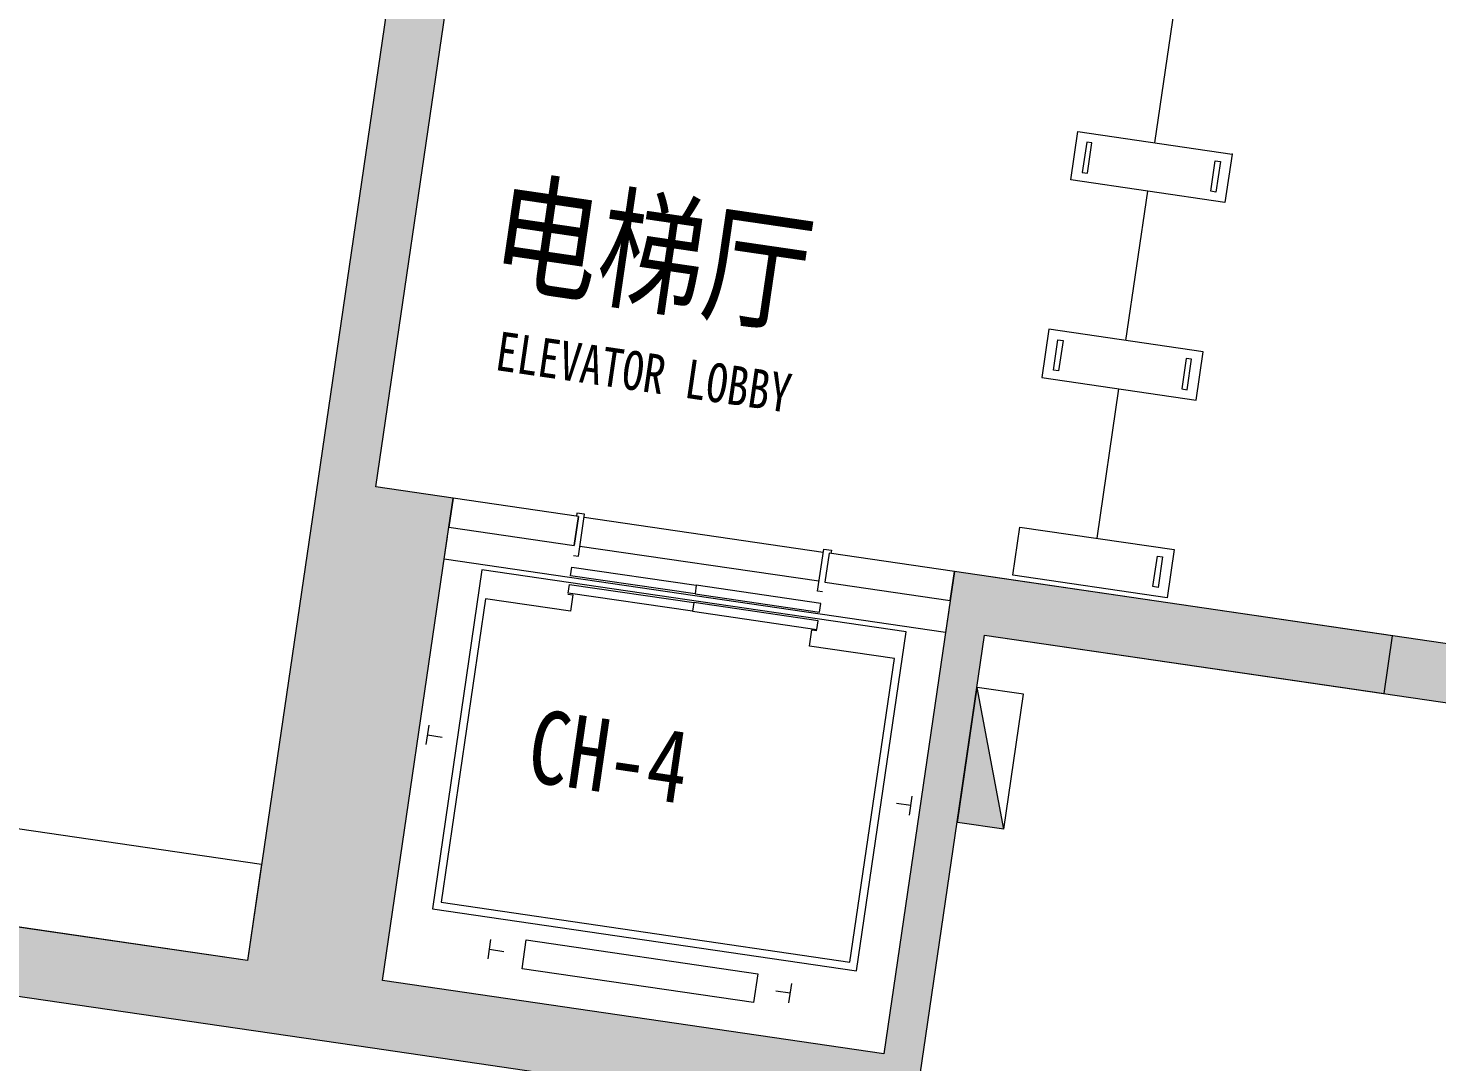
# Model space of a CAD drawing. Header units: inches. Extents: x -414268 to 632271, y -366004 to 318730.
# Drawn here: x -250491 to -243262, y 204102 to 209405 of the extents above; entities that cross this region are included whole.
import ezdxf

# ---------------------------------------------------------------- set-up
doc = ezdxf.new("R2010")
doc.units = ezdxf.units.IN
doc.header["$LTSCALE"] = 1200
doc.header["$MEASUREMENT"] = 0
doc.layers.get('0').update_dxf_attribs({"linetype": 'CONTINUOUS', "lineweight": 0})
doc.layers.get('DEFPOINTS').update_dxf_attribs({"linetype": 'CONTINUOUS', "lineweight": 0})
for name, color, linetype, lineweight in [('COL-HATCH', 7, 'CONTINUOUS', 0), ('COLUMN', 7, 'CONTINUOUS', 0), ('ELEV-DOOR', 7, 'CONTINUOUS', 0), ('ELEV-EVTR', 7, 'CONTINUOUS', 0), ('EN-TEXT', 7, 'CONTINUOUS', 0), ('HATCH', 7, 'CONTINUOUS', 0), ('HY消火栓', 7, 'CONTINUOUS', 0), ('JJ', 7, 'CONTINUOUS', 0), ('PUB_TEXT', 7, 'CONTINUOUS', 0), ('RF-WALL', 7, 'CONTINUOUS', 0), ('TEXT-EN', 7, 'CONTINUOUS', 0), ('WALL', 7, 'CONTINUOUS', 0)]:
    doc.layers.add(name, color=color, linetype=linetype, lineweight=lineweight)
doc.styles.add('-黑体', font='simhei.ttf', dxfattribs={"width": 0.8})

# ---------------------------------------------------------------- blocks, each defined once
blk = doc.blocks.new('HY')
for p, q in [((0, 0), (0.2400000000000055, -1.77635683940025e-15)), ((0, 0), (0.2400000000000038, -0.6999999999999993)), ((1.77635683940025e-15, -1.77635683940025e-15), (0, -0.6999999999999993)), ((0.240000000000002, -1.77635683940025e-15), (0.2400000000000002, -0.6999999999999993)), ((0, -0.6999999999999993), (0.2400000000000038, -0.6999999999999993))]:
    blk.add_line(p, q)
blk.add_solid([(1.77635683940025e-15, -5.329070518200751e-15), (0.2400000000000055, -1.77635683940025e-15), (0.2400000000000002, -0.6999999999999993)])
blk = doc.blocks.new('电梯1')
at = {"layer": 'ELEV-DOOR'}
for points in [[(1941.318539092588, 9.094947017729282e-13), (1941.318539092585, 644.9999999999663), (1986.318539092586, 644.9999999999663), (1986.318539092586, 9.094947017729282e-13)], [(2031.318539092588, 9.094947017729282e-13), (2031.318539092588, 644.9999999999663), (2076.318539092586, 644.9999999999663), (2076.318539092586, 9.094947017729282e-13)], [(1941.318539092588, 9.094947017729282e-13), (1941.318539092584, -645.0000000000427), (1986.318539092586, -645.0000000000427), (1986.318539092586, 9.094947017729282e-13)], [(2031.318539092588, 9.094947017729282e-13), (2031.318539092588, -645.0000000000427), (2076.318539092586, -645.0000000000427), (2076.318539092586, 9.094947017729282e-13)]]:
    blk.add_lwpolyline(points, close=True, dxfattribs=at)
at = {"layer": 'ELEV-EVTR', "color": 5}
for points in [[(1066.909269546251, 1252.999999999966), (1166.909269546274, 1252.999999999953)], [(1116.909269546262, 1252.999999999953), (1116.909269546265, 1177.999999999965)], [(24.99999999998772, 780.0000000000246), (124.9999999999541, 780.00000000001)], [(74.99999999999955, 780.00000000001), (74.99999999999955, 705.0000000000218)], [(74.99999999999955, -780.0000000000109), (74.99999999999955, -705.0000000000227)], [(24.99999999998772, -780.0000000000255), (124.9999999999541, -780.0000000000109)], [(1116.909269546263, -1252.999999999953), (1116.909269546266, -1177.999999999965)], [(1066.909269546251, -1252.999999999967), (1166.909269546274, -1252.999999999953)]]:
    blk.add_lwpolyline(points, dxfattribs=at)
at = {"layer": 'ELEV-EVTR', "color": 2}
blk.add_lwpolyline([(2137.500000000017, -1299.999999999999), (2021.350118039955, -1299.999999999999), (2021.686960145217, 1300.000000000001), (2137.500000000017, 1300.000000000001)], dxfattribs=at)
blk.add_lwpolyline([(237.5000000000005, 1100.000000000004), (237.5000000000014, -1100.000000000001), (1996.318539092588, -1100.000000000001), (1996.318539092584, 1100.000000000002), (237.5000000000005, 1100.000000000004)], close=True, dxfattribs=at)
at = {"layer": 'ELEV-EVTR'}
blk.add_lwpolyline([(1936.318539092586, 644.9999999999663), (1936.318539092586, 619.9999999999663), (1851.318539092585, 619.9999999999673), (1851.318539092585, 1060.000000000003), (277.5, 1060.000000000003), (277.5000000000005, -1060.000000000001), (1851.318539092585, -1060.000000000003), (1851.318539092585, -620.0000000000427), (1936.318539092585, -620.0000000000427), (1936.318539092585, -645.0000000000427)], dxfattribs=at)
blk.add_lwpolyline([(0, -600.0000000000027), (0, 600.0000000000027), (149.9999999999986, 600.0000000000027), (149.9999999999986, -600.0000000000009)], close=True, dxfattribs=at)

msp = doc.modelspace()

# ---------------------------------------------------------------- hatches: boundary and pattern name
at = {"layer": 'COL-HATCH'}
h = msp.add_hatch(color=256, dxfattribs=at)
h.paths.add_polyline_path([(-266235.63537828, 221439.6005536825), (-258886.8239459356, 220364.8263168756), (-258785.5255675827, 221057.4579928354), (-266421.2344338385, 222174.1913918026), (-268216.7200330583, 220836.8816194557), (-268540.4318414908, 218623.4893021434), (-267847.8001655309, 218522.1909237904), (-267566.0475192587, 220448.6858071909)])
h.paths.add_polyline_path([(-248082.4478506471, 219492.1174897339), (-255718.1567168985, 220608.8508887004), (-255819.4550952513, 219916.2192127404), (-248470.6436629166, 218841.4449759349), (-247479.7289164251, 217511.0328349559), (-248142.0740413637, 212982.2217975913), (-256651.548917441, 214226.7447316417), (-256702.1981066174, 213880.4288936617), (-248192.7232305398, 212635.9059596112), (-248554.5031532275, 210162.2214026114), (-249003.1102573621, 207094.8525519317), (-249364.8901800511, 204621.167994932), (-255064.2593993784, 205454.7089368077), (-254232.1655771934, 211144.183417907), (-261742.2718922449, 212242.5472631911), (-262386.2401546314, 207839.3887517317), (-262089.3980077914, 207795.975161009), (-261488.8433361275, 211902.2915256285), (-254572.4213147559, 210890.7548617897), (-255361.1015462186, 205498.1225275304), (-257874.3650561302, 205865.6909289825), (-257925.014245307, 205519.3750910025), (-255550.2770705869, 205172.066365221), (-256382.370892772, 199482.5918841215), (-261824.4769181714, 200278.5077140376), (-260941.7339068098, 206314.2980331169), (-262277.5235675896, 206509.6591913691), (-262190.6963861444, 207103.343485049), (-262487.5385329843, 207146.7570757718), (-262574.3657144298, 206553.0727820919), (-269451.2087828889, 207558.8209671675), (-268403.4941267808, 214722.6114442389), (-268279.0418333762, 215573.5589318467), (-266151.7204943958, 215262.435127733), (-266101.0713052194, 215608.7509657129), (-268921.0243201596, 216021.1731481797), (-269096.1258027411, 214823.9098225918), (-269782.0605361598, 210133.8039025203), (-270898.7939351269, 202498.0950362644), (-269561.4841627801, 200702.6094370448), (-261925.7752965243, 199585.8760380776), (-251420.5923441488, 198049.4779287913), (-251571.0927919875, 197020.4251530794), (-245106.7996833447, 196075.0129927185), (-244239.9749885816, 202001.9611912901), (-244487.3434442816, 202038.139183559), (-244545.2282319118, 201642.3496544388), (-244891.5440698904, 201692.9988436151), (-244927.7220621594, 201445.6303879151), (-244531.9325330378, 201387.7456002847), (-245275.7520540868, 196301.8501510933), (-251344.2556336122, 197189.3775238242), (-251222.6975795886, 198020.5355349762), (-249427.2119803691, 199357.8453073229), (-249362.5345965819, 199800.0794818238), (-248966.7450674605, 199742.1946941933), (-248930.5670751916, 199989.5631498934), (-249326.3566043132, 200047.4479375238), (-249084.6876159569, 201699.8692215993), (-248688.8980868356, 201641.9844339689), (-248659.9556930207, 201839.8791985259), (-249055.7452221414, 201897.7639861593), (-248997.8604345114, 202293.5535152792), (-249690.4921104712, 202394.8518936321), (-250077.8844941687, 199746.0411195876), (-251408.2966351476, 198755.1263730963), (-256085.5287459319, 199439.1782933989), (-255253.4349237469, 205128.6527744983), (-252799.5398432029, 204769.7670911906), (-252661.0135080109, 204749.50741552), (-249415.5393692277, 204274.852156952), (-248722.9076932677, 204173.553778599), (-247337.6443413461, 203970.9570218929), (-247381.0579320691, 203674.114875053), (-247133.689476369, 203637.9368827841), (-247090.2758856462, 203934.779029624), (-244270.2754906684, 203522.3499177588), (-244313.6890813909, 203225.5077709187), (-244066.3206256909, 203189.3297786499), (-243993.9646411529, 203684.0666900497), (-245923.4385956129, 203966.2550297473), (-245583.3654682853, 206291.518513327), (-243532.634294455, 205991.5961309743), (-243489.2207037321, 206288.4382778143), (-245737.8466421226, 206617.3030539821), (-245758.1063177932, 206478.7767187901), (-246099.6172538663, 204143.6821609412), (-248672.2491931456, 204519.9332805378), (-248332.1853767633, 206845.1331001587), (-248310.478581402, 206993.5541735788), (-248706.2681105218, 207051.438961209), (-248257.6610063874, 210118.8078118887), (-247861.8714772676, 210060.923024259), (-247840.1646819062, 210209.3440976786), (-247500.0915545785, 212534.6075812584), (-244927.459615299, 212158.3564616618), (-245267.5327426268, 209833.092978082), (-245289.2395379877, 209684.6719046615), (-245091.3447734283, 209655.729510847), (-244700.6224569238, 212327.3088324064), (-247471.1491607635, 212732.5023458182), (-246745.1380783013, 217696.6318905157)])
h.paths.add_polyline_path([(-261289.2252428263, 206011.3957858597), (-262121.3190650115, 200321.9213047603), (-269173.2883505152, 201353.2819508445), (-270164.2030970067, 202683.6940918232), (-269501.8579720656, 207212.5051291876)], flags=16)
at = {"layer": 'HATCH'}
msp.add_hatch(color=256, dxfattribs=at).paths.add_polyline_path([(-242628.2525459774, 207148.4405580166), (-242769.4251701626, 206183.1671461668), (-245539.9518775442, 206588.3606601028), (-245583.3654682673, 206291.5185132629), (-242515.9966140461, 205842.9114086035), (-242374.8239898608, 206808.1848204537), (-236635.8758211653, 205968.8554003203), (-236563.5198366265, 206463.5923117201), (-237206.6778214464, 206557.6550916207), (-237235.6202152622, 206359.7603270606)])

# ---------------------------------------------------------------- linework, layer by layer
msp.add_point((-244312.970109633, 208758.6465210956))
at = {"layer": 'COLUMN'}
for p, q in [((-248554.5031532275, 210162.2214026114), (-249003.1102573621, 207094.8525519317)), ((-248706.2681105218, 207051.438961209), (-248257.6610063876, 210118.8078118887)), ((-249003.1102573621, 207094.8525519317), (-249364.890180051, 204621.167994932)), ((-248310.478581402, 206993.5541735788), (-248706.2681105218, 207051.438961209)), ((-248332.1853767633, 206845.1331001587), (-248310.478581402, 206993.5541735788)), ((-248672.2491931457, 204519.9332805378), (-248332.1853767633, 206845.1331001587)), ((-248332.1853767633, 206845.1331001587), (-248332.1853767633, 206845.1331001587)), ((-245737.8466421227, 206617.3030539821), (-245758.1063177932, 206478.7767187901)), ((-243489.2207037322, 206288.4382778142), (-245737.8466421227, 206617.3030539821)), ((-245758.1063177932, 206478.7767187901), (-246099.6172538663, 204143.6821609412)), ((-245758.1063177932, 206478.7767187901), (-245758.1063177932, 206478.7767187901)), ((-245923.4385956129, 203966.2550297472), (-245583.3654682853, 206291.518513327)), ((-245583.3654682853, 206291.518513327), (-243532.634294455, 205991.5961309743)), ((-243532.634294455, 205991.5961309743), (-243489.2207037322, 206288.4382778142)), ((-249364.890180051, 204621.167994932), (-255064.2593993784, 205454.7089368076)), ((-252661.0135080109, 204749.50741552), (-249415.5393692277, 204274.852156952)), ((-246099.6172538663, 204143.6821609412), (-248672.2491931457, 204519.9332805378)), ((-249415.5393692277, 204274.852156952), (-248722.9076932677, 204173.553778599)), ((-248722.9076932677, 204173.553778599), (-248722.9076932676, 204173.5537785991)), ((-248722.9076932676, 204173.5537785991), (-247337.6443413461, 203970.9570218929))]:
    msp.add_line(p, q, dxfattribs=at)
at = {"layer": 'DEFPOINTS'}
for p, q in [((-247667.3205965823, 206899.4913936799), (-247689.0273919434, 206751.07032026)), ((-246381.0046269423, 206711.3658338816), (-246402.7114223036, 206562.9447604615))]:
    msp.add_line(p, q, dxfattribs=at)
at = {"layer": 'ELEV-DOOR', "color": 5}
for points in [[(-247691.4865928176, 206699.704044634), (-247666.7497472476, 206696.0862454071), (-247635.1894082066, 206911.8813141864), (-247674.7683611185, 206917.6697929494), (-247677.21533481, 206900.9385133706)], [(-246415.0653614056, 206513.0256045264), (-246439.8022069757, 206516.6434037533), (-246408.2418679345, 206732.4384725325), (-246368.6629150226, 206726.6499937696), (-246371.1098887143, 206709.9187141909)]]:
    msp.add_lwpolyline(points, dxfattribs=at)
at = {"layer": 'ELEV-EVTR'}
for p, q in [((-246410.6888416262, 206715.7071929538), (-247637.6363818981, 206895.1500346077)), ((-246432.3956369876, 206567.2861195338), (-247659.3431772596, 206746.7289611877))]:
    msp.add_line(p, q, dxfattribs=at)
at = {"layer": 'JJ'}
for p, q in [((-244708.7596387463, 208816.5313087247), (-244596.6078627121, 209583.3735213945)), ((-244857.0894070576, 207802.3206403561), (-244744.9376310221, 208569.1628530257)), ((-245005.4191753739, 206788.1099719882), (-244893.2673993394, 207554.952184658))]:
    msp.add_line(p, q, dxfattribs=at)
for points in [[(-245140.727160142, 208627.0476406562), (-245104.549167873, 208874.4160963562), (-244312.9701096332, 208758.6465210952), (-244349.1481019022, 208511.2780653953)], [(-245054.5581771457, 208661.0205721978), (-245031.7182898577, 208817.1892065614), (-245058.2182666936, 208821.0648662708), (-245081.0581539815, 208664.8962319071)], [(-244421.9789799187, 208568.504955191), (-244399.1390926312, 208724.6735895548), (-244372.6391157955, 208720.7979298457), (-244395.479003083, 208564.6292954819)], [(-245252.8789361774, 207860.2054279879), (-245289.0569284472, 207612.836972288), (-244497.4778702079, 207497.0673970245), (-244461.299877938, 207744.4358527243)], [(-245180.048058163, 207802.9785381911), (-245202.8879454506, 207646.8099038274), (-245229.3879222865, 207650.6855635367), (-245206.5480349987, 207806.8541979004)], [(-244547.4688609361, 207710.4629211842), (-244570.3087482242, 207554.2942868205), (-244543.8087713884, 207550.4186271112), (-244520.9688841003, 207706.5872614748)], [(-245437.3866967623, 206598.6263039174), (-245401.2087044932, 206845.9947596173), (-244609.6296462537, 206730.2251843564), (-244645.8076385222, 206482.8567286564)], [(-244718.638516539, 206540.0836184523), (-244695.7986292514, 206696.252252816), (-244669.2986524158, 206692.3765931068), (-244692.1385397034, 206536.207958743)]]:
    msp.add_lwpolyline(points, close=True, dxfattribs=at)
at = {"layer": 'RF-WALL'}
for p, q in [((-242769.4251701626, 206183.1671461668), (-245539.9518775441, 206588.3606601028)), ((-245583.3654682674, 206291.5185132629), (-242515.9966140462, 205842.9114086036))]:
    msp.add_line(p, q, dxfattribs=at)
at = {"layer": 'WALL'}
for points in [[(-248332.1853767635, 206845.1331001583), (-247689.027391944, 206751.0703202592), (-247667.3205965826, 206899.4913936794), (-248310.478581402, 206993.5541735786)], [(-246402.7114223036, 206562.9447604608), (-245759.5534374841, 206468.8819805617), (-245737.8466421228, 206617.3030539819), (-246381.0046269424, 206711.3658338811)], [(-255064.2593993784, 205454.7089368076), (-254991.9034148407, 205949.4458482076), (-249292.5341955132, 205115.9049063319), (-249364.890180051, 204621.167994932)]]:
    msp.add_lwpolyline(points, close=True, dxfattribs=at)

# ---------------------------------------------------------------- block references
at = {"layer": 'COL-HATCH', "rotation": 81.67939968400786}
msp.add_blockref('电梯1', (-247362.4268394769, 204492.5335529862), dxfattribs=at)
at = {"layer": 'HY消火栓', "xscale": 1000.000000000003, "yscale": 1000.000000000002, "zscale": 1000, "rotation": 171.6793996836505}
msp.add_blockref('HY', (-245483.8525863161, 205295.5752549746), dxfattribs=at)

# ---------------------------------------------------------------- texts
at = {"layer": 'EN-TEXT', "insert": (-248070.3187522989, 207850.3072445923), "char_height": 200, "width": 5963.875811266535, "attachment_point": 1, "rotation": 351.6793996836104, "style": '-黑体'}
msp.add_mtext('ELEVATOR LOBBY', dxfattribs=at)
at = {"layer": 'PUB_TEXT', "style": '-黑体', "width": 0.8}
msp.add_text('电梯厅', height=500, rotation=351.6793996841438, dxfattribs=at).set_placement((-248132.4832007484, 208121.1039391327))
at = {"layer": 'TEXT-EN', "style": '-黑体', "width": 0.8}
msp.add_text('CH-4', height=375, rotation=351.6793996841438, dxfattribs=at).set_placement((-247941.5805632034, 205543.4380597709))

doc.saveas('drawing.dxf')
